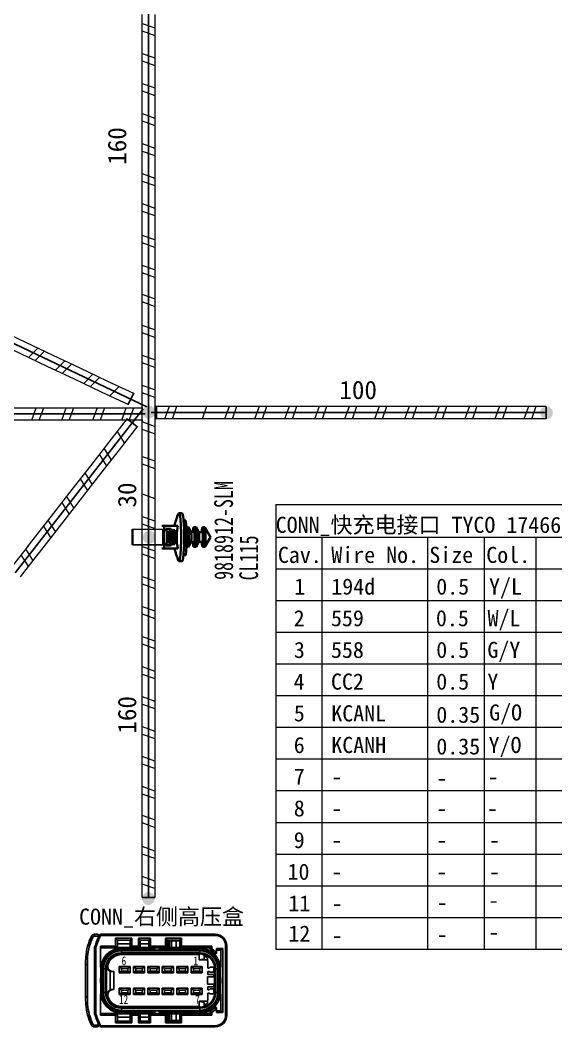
# Model space of a CAD drawing. Header units: millimetres. Extents: x 17 to 3784, y 12 to 1382.
# Drawn here: x 1928.4 to 1970.5, y 992.9 to 1071.8 of the extents above; entities that cross this region are included whole.
import ezdxf

# ---------------------------------------------------------------- set-up
doc = ezdxf.new("R2010")
doc.units = ezdxf.units.MM
for name, color, linetype, lineweight in [('ENT', 7, 'Continuous', 18), ('全新开发部分', 7, 'Continuous', 18), ('粗实线层', 7, 'Continuous', 35)]:
    doc.layers.add(name, color=color, linetype=linetype, lineweight=lineweight)
doc.styles.add('FangSong_GB2312_Style', font='simfang.ttf')
doc.styles.add('foton', font='', dxfattribs={"width": 0.7})
doc.styles.add('样式 2', font='', dxfattribs={"width": 0.75})
doc.styles.get('foton').set_extended_font_data('宋体')
doc.styles.get('样式 2').set_extended_font_data('宋体')

msp = doc.modelspace()

# ---------------------------------------------------------------- hatches: boundary and pattern name
h = msp.add_hatch(color=0)
edge = h.paths.add_edge_path(flags=0)
edge.add_arc((1938.527, 1041.08), 0.507, 180, 540)
h = msp.add_hatch(color=0)
edge = h.paths.add_edge_path(flags=0)
edge.add_arc((1969.722, 1041.03), 0.507, 360, 720)
h = msp.add_hatch(color=0)
edge = h.paths.add_edge_path(flags=0)
edge.add_arc((1938.556, 1031.265), 0.507, 180, 540)
h = msp.add_hatch(color=0)
edge = h.paths.add_edge_path(flags=0)
edge.add_arc((1938.491, 1002.925), 0.507, 142.07401, 502.07401)

# ---------------------------------------------------------------- linework, layer by layer
at = {"color": 1}
msp.add_line((1937.31, 1042.535), (1936.905, 1041.679), dxfattribs=at)
for p, q in [((1939.117, 1040.553), (1939.117, 1041.522)), ((1969.691, 1040.544), (1969.691, 1041.533)), ((1936.841, 1040.539), (1937.588, 1039.957)), ((1938.006, 1003.003), (1939, 1003.003))]:
    msp.add_line(p, q)
at = {"color": 0, "lineweight": 35, "ltscale": 0.027679}
for p, q in [((1940.888, 1033.161), (1941.133, 1033.161)), ((1940.888, 1029.396), (1941.133, 1029.396))]:
    msp.add_line(p, q, dxfattribs=at)
at = {"color": 0, "lineweight": 35, "ltscale": 0.021804}
for p, q in [((1939.728, 1032.16), (1939.535, 1032.169)), ((1940.086, 1031.836), (1940.279, 1031.828)), ((1940.086, 1030.729), (1940.279, 1030.721)), ((1940.086, 1030.64), (1940.279, 1030.632)), ((1940.373, 1030.729), (1940.566, 1030.721)), ((1939.727, 1030.388), (1939.534, 1030.397))]:
    msp.add_line(p, q, dxfattribs=at)
at = {"color": 0, "lineweight": 35, "ltscale": 0.113794}
msp.add_line((1940.543, 1032.169), (1939.535, 1032.169), dxfattribs=at)
at = {"color": 0, "lineweight": 35, "ltscale": 0.199999}
msp.add_line((1939.727, 1030.388), (1939.728, 1032.16), dxfattribs=at)
at = {"color": 0, "lineweight": 35, "ltscale": 0.120856}
for p, q in [((1939.728, 1032.16), (1940.798, 1032.16)), ((1939.727, 1030.388), (1940.798, 1030.388))]:
    msp.add_line(p, q, dxfattribs=at)
at = {"color": 0}
for p, q in [((1937.251, 1031.888), (1939.64, 1031.887)), ((1937.251, 1030.665), (1939.64, 1030.669))]:
    msp.add_line(p, q, dxfattribs=at)
at = {"color": 0, "lineweight": 35, "ltscale": 0.137499}
for p, q in [((1937.251, 1030.665), (1937.251, 1031.888)), ((1939.64, 1030.669), (1939.64, 1031.887))]:
    msp.add_line(p, q, dxfattribs=at)
at = {"color": 0, "lineweight": 35, "ltscale": 0.015}
msp.add_line((1939.86, 1031.917), (1939.86, 1031.784), dxfattribs=at)
at = {"color": 0, "lineweight": 35, "ltscale": 0.047321}
for p, q in [((1940.279, 1031.917), (1939.86, 1031.917)), ((1940.279, 1030.632), (1939.86, 1030.632))]:
    msp.add_line(p, q, dxfattribs=at)
at = {"color": 0, "lineweight": 35, "ltscale": 0.012463}
msp.add_line((1939.86, 1031.789), (1939.97, 1031.784), dxfattribs=at)
at = {"color": 0, "lineweight": 35, "ltscale": 0.012451}
for p, q in [((1939.86, 1031.784), (1939.97, 1031.784)), ((1940.295, 1031.717), (1940.405, 1031.717)), ((1939.86, 1030.765), (1939.97, 1030.765)), ((1940.294, 1030.831), (1940.405, 1030.831))]:
    msp.add_line(p, q, dxfattribs=at)
at = {"color": 0, "lineweight": 35, "ltscale": 0.114999}
msp.add_line((1939.97, 1031.784), (1939.97, 1030.765), dxfattribs=at)
at = {"color": 0, "lineweight": 35, "ltscale": 0.009064}
msp.add_line((1940.086, 1031.836), (1940.086, 1031.917), dxfattribs=at)
at = {"color": 0, "lineweight": 35, "ltscale": 0.1}
for p, q in [((1940.095, 1030.832), (1940.095, 1031.718)), ((1940.489, 1030.835), (1940.489, 1031.721))]:
    msp.add_line(p, q, dxfattribs=at)
at = {"color": 0, "lineweight": 35, "ltscale": 0.018183}
msp.add_line((1940.256, 1031.718), (1940.095, 1031.718), dxfattribs=at)
at = {"color": 0, "lineweight": 35, "ltscale": 0.000439867}
msp.add_line((1940.095, 1031.718), (1940.099, 1031.718), dxfattribs=at)
at = {"color": 0, "lineweight": 35, "ltscale": 0.019922}
for p, q in [((1940.099, 1031.718), (1940.275, 1031.718)), ((1940.099, 1030.832), (1940.275, 1030.832))]:
    msp.add_line(p, q, dxfattribs=at)
at = {"color": 0, "lineweight": 35, "ltscale": 0.099999}
for p, q in [((1940.099, 1030.832), (1940.099, 1031.718)), ((1940.275, 1030.832), (1940.275, 1031.718))]:
    msp.add_line(p, q, dxfattribs=at)
at = {"color": 0, "lineweight": 35, "ltscale": 0.002853}
msp.add_line((1940.231, 1031.719), (1940.256, 1031.718), dxfattribs=at)
at = {"color": 0, "lineweight": 35, "ltscale": 0.023842}
msp.add_line((1940.45, 1031.722), (1940.239, 1031.72), dxfattribs=at)
at = {"color": 0, "lineweight": 35, "ltscale": 0.002181}
for p, q in [((1940.275, 1031.718), (1940.295, 1031.717)), ((1940.275, 1030.832), (1940.294, 1030.831))]:
    msp.add_line(p, q, dxfattribs=at)
at = {"color": 0, "lineweight": 35, "ltscale": 0.010001}
for p, q in [((1940.279, 1031.828), (1940.279, 1031.917)), ((1940.279, 1030.632), (1940.279, 1030.721))]:
    msp.add_line(p, q, dxfattribs=at)
at = {"color": 0, "lineweight": 35, "ltscale": 0.032379}
msp.add_line((1940.566, 1031.828), (1940.279, 1031.828), dxfattribs=at)
at = {"color": 0, "lineweight": 35, "ltscale": 0.099998}
for p, q in [((1940.294, 1030.831), (1940.295, 1031.717)), ((1940.405, 1030.831), (1940.405, 1031.717))]:
    msp.add_line(p, q, dxfattribs=at)
at = {"color": 0, "lineweight": 35, "ltscale": 0.012045}
msp.add_line((1940.373, 1031.828), (1940.373, 1031.721), dxfattribs=at)
at = {"color": 0, "lineweight": 35, "ltscale": 0.001513}
msp.add_line((1940.405, 1031.717), (1940.392, 1031.719), dxfattribs=at)
at = {"color": 0, "lineweight": 35, "ltscale": 0.010273}
msp.add_line((1940.398, 1031.719), (1940.489, 1031.721), dxfattribs=at)
at = {"color": 0, "lineweight": 35, "ltscale": 0.004356}
msp.add_line((1940.489, 1031.721), (1940.45, 1031.722), dxfattribs=at)
at = {"color": 0, "lineweight": 35, "ltscale": 0.124999}
msp.add_line((1940.566, 1031.828), (1940.566, 1030.721), dxfattribs=at)
at = {"color": 0, "lineweight": 35, "ltscale": 0.02207}
for p, q in [((1941.489, 1031.659), (1941.294, 1031.659)), ((1941.489, 1030.898), (1941.294, 1030.898))]:
    msp.add_line(p, q, dxfattribs=at)
at = {"color": 0, "lineweight": 35, "ltscale": 0.018536}
msp.add_line((1941.595, 1032.054), (1941.43, 1032.054), dxfattribs=at)
at = {"color": 0, "lineweight": 35, "ltscale": 0.051178}
msp.add_line((1941.835, 1031.655), (1941.604, 1032.046), dxfattribs=at)
at = {"color": 0, "lineweight": 35, "ltscale": 0.029858}
for p, q in [((1942.098, 1031.659), (1941.833, 1031.659)), ((1942.098, 1030.898), (1941.833, 1030.898))]:
    msp.add_line(p, q, dxfattribs=at)
at = {"color": 0, "lineweight": 35, "ltscale": 0.019769}
for p, q in [((1942.214, 1032.054), (1942.039, 1032.054)), ((1942.214, 1030.503), (1942.039, 1030.503))]:
    msp.add_line(p, q, dxfattribs=at)
at = {"color": 0, "lineweight": 35, "ltscale": 0.051179}
for p, q in [((1942.455, 1031.655), (1942.224, 1032.046)), ((1942.455, 1030.902), (1942.224, 1030.512))]:
    msp.add_line(p, q, dxfattribs=at)
at = {"color": 0, "lineweight": 35, "ltscale": 0.032245}
for p, q in [((1942.738, 1031.659), (1942.452, 1031.659)), ((1942.738, 1030.898), (1942.452, 1030.898))]:
    msp.add_line(p, q, dxfattribs=at)
at = {"color": 0, "lineweight": 35, "ltscale": 0.017883}
for p, q in [((1942.896, 1032.054), (1942.738, 1032.054)), ((1942.896, 1030.503), (1942.738, 1030.503))]:
    msp.add_line(p, q, dxfattribs=at)
at = {"color": 0, "lineweight": 35, "ltscale": 0.10061}
msp.add_line((1943.361, 1031.279), (1942.906, 1032.046), dxfattribs=at)
at = {"color": 0, "lineweight": 35, "ltscale": 0.014999}
msp.add_line((1939.86, 1030.765), (1939.86, 1030.632), dxfattribs=at)
at = {"color": 0, "lineweight": 35, "ltscale": 0.025537}
msp.add_line((1940.086, 1030.64), (1939.86, 1030.64), dxfattribs=at)
at = {"color": 0, "lineweight": 35, "ltscale": 0.01}
msp.add_line((1940.086, 1030.64), (1940.086, 1030.729), dxfattribs=at)
at = {"color": 0, "lineweight": 35, "ltscale": 0.032373}
for p, q in [((1940.373, 1030.729), (1940.086, 1030.729)), ((1940.566, 1030.721), (1940.279, 1030.721))]:
    msp.add_line(p, q, dxfattribs=at)
at = {"color": 0, "lineweight": 35, "ltscale": 0.000439834}
msp.add_line((1940.095, 1030.832), (1940.099, 1030.832), dxfattribs=at)
at = {"color": 0, "lineweight": 35, "ltscale": 0.01149}
msp.add_line((1940.373, 1030.831), (1940.373, 1030.729), dxfattribs=at)
at = {"color": 0, "lineweight": 35, "ltscale": 0.009468}
msp.add_line((1940.405, 1030.833), (1940.489, 1030.835), dxfattribs=at)
at = {"color": 0, "lineweight": 35, "ltscale": 0.051177}
msp.add_line((1941.835, 1030.902), (1941.604, 1030.512), dxfattribs=at)
at = {"color": 0, "lineweight": 35, "ltscale": 0.100609}
msp.add_line((1943.361, 1031.279), (1942.906, 1030.512), dxfattribs=at)
at = {"color": 0, "lineweight": 35, "ltscale": 0.01853}
msp.add_line((1941.595, 1030.503), (1941.43, 1030.503), dxfattribs=at)
at = {"color": 7, "linetype": 'Continuous'}
for p, q in [((1934.012, 999.965), (1934.138, 999.902)), ((1934.265, 1000.122), (1934.265, 999.981)), ((1934.265, 1000.122), (1934.547, 1000.122)), ((1934.265, 999.981), (1934.547, 999.981)), ((1934.538, 999.825), (1934.553, 999.825)), ((1934.547, 999.848), (1934.547, 1000.122)), ((1934.727, 1000.004), (1934.65, 1000.04)), ((1934.778, 1000.122), (1934.778, 1000.037)), ((1943.729, 1000.122), (1934.778, 1000.122)), ((1943.729, 1000.037), (1934.778, 1000.037)), ((1935.918, 999.204), (1935.918, 999.811)), ((1936.059, 999.67), (1935.918, 999.811)), ((1935.918, 999.811), (1937.189, 999.811)), ((1937.048, 999.67), (1937.189, 999.811)), ((1937.189, 999.811), (1937.189, 999.204)), ((1937.698, 999.204), (1937.698, 999.811)), ((1937.839, 999.67), (1937.698, 999.811)), ((1937.698, 999.811), (1938.658, 999.811)), ((1938.517, 999.67), (1938.658, 999.811)), ((1938.658, 999.811), (1938.658, 999.204)), ((1939.816, 999.204), (1939.816, 999.811)), ((1939.958, 999.67), (1939.816, 999.811)), ((1939.816, 999.811), (1941.088, 999.811)), ((1940.947, 999.67), (1941.088, 999.811)), ((1941.088, 999.811), (1941.088, 999.204)), ((1943.729, 1000.037), (1943.729, 1000.122)), ((1934.265, 993.892), (1934.265, 999.091)), ((1934.265, 999.062), (1934.35, 999.049)), ((1934.35, 999.049), (1934.35, 993.934)), ((1934.717, 997.551), (1934.717, 999.204)), ((1934.717, 999.204), (1935.918, 999.204)), ((1934.717, 999.062), (1937.954, 999.062)), ((1936.059, 999.122), (1935.918, 999.204)), ((1936.059, 999.062), (1936.059, 999.67)), ((1936.059, 999.67), (1937.048, 999.67)), ((1936.059, 999.373), (1937.048, 999.373)), ((1936.059, 999.091), (1937.048, 999.091)), ((1936.37, 999.034), (1936.37, 998.978)), ((1936.37, 999.034), (1938.014, 999.034)), ((1936.37, 998.978), (1938.983, 998.978)), ((1937.048, 999.062), (1937.048, 999.67)), ((1937.048, 999.122), (1937.189, 999.204)), ((1937.189, 999.204), (1937.698, 999.204)), ((1937.839, 999.122), (1937.698, 999.204)), ((1937.839, 999.062), (1937.839, 999.67)), ((1937.839, 999.67), (1938.517, 999.67)), ((1937.839, 999.373), (1938.517, 999.373)), ((1937.839, 999.091), (1938.517, 999.091)), ((1938.135, 998.978), (1937.893, 999.091)), ((1938.22, 999.091), (1938.22, 998.978)), ((1938.517, 999.062), (1938.517, 999.67)), ((1938.517, 999.122), (1938.658, 999.204)), ((1938.517, 999.062), (1943.334, 999.062)), ((1938.554, 999.062), (1938.559, 998.978)), ((1938.556, 999.034), (1938.983, 999.034)), ((1938.658, 999.204), (1939.816, 999.204)), ((1938.983, 998.865), (1938.983, 999.062)), ((1939.536, 999.062), (1939.254, 998.865)), ((1939.415, 998.978), (1942.529, 998.978)), ((1939.496, 999.034), (1942.529, 999.034)), ((1939.958, 999.122), (1939.816, 999.204)), ((1939.958, 999.062), (1939.958, 999.67)), ((1939.958, 999.67), (1940.947, 999.67)), ((1939.958, 999.373), (1940, 999.373)), ((1939.958, 999.091), (1940.947, 999.091)), ((1940, 999.613), (1940, 999.091)), ((1940.947, 999.613), (1940, 999.613)), ((1940.141, 999.091), (1940.141, 999.613)), ((1940.302, 999.613), (1940.302, 999.091)), ((1940.668, 999.091), (1940.668, 999.613)), ((1940.947, 999.062), (1940.947, 999.67)), ((1940.947, 999.122), (1941.088, 999.204)), ((1941.088, 999.204), (1943.475, 999.204)), ((1942.529, 999.034), (1942.529, 998.978)), ((1943.334, 999.062), (1943.475, 999.204)), ((1943.334, 999.062), (1943.334, 998.921)), ((1943.334, 998.921), (1943.475, 998.985)), ((1943.475, 999.204), (1943.475, 998.985)), ((1943.475, 998.985), (1943.744, 998.752)), ((1944.323, 999.006), (1943.842, 999.006)), ((1943.842, 998.61), (1943.842, 999.006)), ((1944.323, 999.006), (1944.181, 998.865)), ((1944.323, 999.006), (1944.323, 993.977)), ((1944.549, 999.218), (1944.633, 999.218)), ((1944.549, 993.765), (1944.549, 999.218)), ((1944.633, 993.765), (1944.633, 999.218)), ((1933.578, 998.358), (1933.719, 998.348)), ((1936.341, 998.582), (1942.529, 998.582)), ((1936.37, 998.893), (1936.37, 998.667)), ((1936.37, 998.893), (1938.983, 998.893)), ((1936.37, 998.892), (1938.983, 998.892)), ((1936.37, 998.836), (1942.529, 998.836)), ((1936.37, 998.826), (1942.529, 998.826)), ((1936.37, 998.667), (1942.529, 998.667)), ((1936.37, 998.525), (1936.37, 998.582)), ((1942.471, 998.525), (1936.37, 998.525)), ((1939.254, 998.865), (1938.983, 998.865)), ((1939.293, 998.892), (1942.529, 998.892)), ((1939.294, 998.893), (1942.529, 998.893)), ((1942.471, 998.116), (1942.471, 998.582)), ((1942.529, 998.893), (1942.529, 998.667)), ((1942.551, 998.123), (1942.868, 998.208)), ((1942.868, 998.208), (1942.868, 998.513)), ((1943.122, 998.074), (1943.122, 998.267)), ((1943.334, 998.921), (1943.691, 998.61)), ((1943.691, 998.61), (1943.744, 998.752)), ((1943.691, 998.61), (1943.842, 998.61)), ((1943.744, 998.752), (1943.842, 998.752)), ((1944.181, 998.865), (1943.842, 998.865)), ((1944.181, 997.551), (1944.181, 998.865)), ((1933.559, 995.22), (1933.559, 997.763)), ((1933.559, 997.763), (1933.7, 997.763)), ((1933.7, 995.22), (1933.7, 997.763)), ((1934.717, 997.551), (1934.745, 997.551)), ((1934.745, 997.551), (1934.745, 996.703)), ((1934.759, 995.559), (1934.759, 997.424)), ((1934.759, 997.424), (1934.816, 997.424)), ((1934.816, 995.559), (1934.816, 997.424)), ((1934.901, 995.559), (1934.901, 997.424)), ((1934.901, 995.559), (1934.901, 997.424)), ((1934.901, 997.424), (1935.127, 997.424)), ((1934.958, 995.559), (1934.958, 997.424)), ((1934.967, 995.559), (1934.967, 997.424)), ((1935.127, 995.559), (1935.127, 997.424)), ((1935.211, 997.452), (1935.211, 995.531)), ((1936.186, 997.092), (1936.186, 997.586)), ((1936.37, 997.445), (1936.186, 997.586)), ((1936.186, 997.586), (1937.062, 997.586)), ((1936.37, 997.233), (1936.37, 997.445)), ((1936.37, 997.445), (1936.878, 997.445)), ((1936.878, 997.445), (1937.062, 997.586)), ((1936.878, 997.445), (1936.878, 997.233)), ((1937.062, 997.586), (1937.062, 997.092)), ((1937.316, 997.092), (1937.316, 997.586)), ((1937.5, 997.445), (1937.316, 997.586)), ((1937.316, 997.586), (1938.192, 997.586)), ((1937.5, 997.233), (1937.5, 997.445)), ((1937.5, 997.445), (1938.008, 997.445)), ((1938.008, 997.445), (1938.192, 997.586)), ((1938.008, 997.445), (1938.008, 997.233)), ((1938.192, 997.586), (1938.192, 997.092)), ((1938.446, 997.092), (1938.446, 997.586)), ((1938.63, 997.445), (1938.446, 997.586)), ((1938.446, 997.586), (1939.322, 997.586)), ((1938.63, 997.233), (1938.63, 997.445)), ((1938.63, 997.445), (1939.138, 997.445)), ((1939.138, 997.445), (1939.322, 997.586)), ((1939.138, 997.445), (1939.138, 997.233)), ((1939.322, 997.586), (1939.322, 997.092)), ((1939.576, 997.092), (1939.576, 997.586)), ((1939.576, 997.586), (1940.452, 997.586)), ((1939.76, 997.445), (1939.576, 997.586)), ((1939.76, 997.233), (1939.76, 997.445)), ((1939.76, 997.445), (1940.268, 997.445)), ((1940.268, 997.445), (1940.452, 997.586)), ((1940.268, 997.445), (1940.268, 997.233)), ((1940.452, 997.586), (1940.452, 997.092)), ((1940.706, 997.586), (1941.582, 997.586)), ((1940.706, 997.092), (1940.706, 997.586)), ((1940.89, 997.445), (1940.706, 997.586)), ((1940.89, 997.445), (1941.399, 997.445)), ((1940.89, 997.233), (1940.89, 997.445)), ((1941.399, 997.445), (1941.582, 997.586)), ((1941.399, 997.445), (1941.399, 997.233)), ((1941.582, 997.586), (1941.582, 997.092)), ((1941.836, 997.586), (1942.712, 997.586)), ((1942.02, 997.445), (1941.836, 997.586)), ((1941.836, 997.092), (1941.836, 997.586)), ((1942.02, 997.445), (1942.529, 997.445)), ((1942.02, 997.233), (1942.02, 997.445)), ((1942.471, 998.123), (1942.551, 998.123)), ((1943.122, 998.116), (1942.471, 998.116)), ((1942.529, 997.445), (1942.712, 997.586)), ((1942.529, 997.445), (1942.529, 997.233)), ((1942.712, 997.586), (1942.712, 997.092)), ((1943.164, 997.466), (1943.164, 998.031)), ((1943.263, 997.466), (1943.164, 997.466)), ((1943.334, 997.537), (1943.263, 997.466)), ((1943.334, 997.537), (1943.681, 997.537)), ((1943.63, 997.424), (1943.687, 997.424)), ((1943.63, 997.141), (1943.63, 997.424)), ((1943.687, 995.559), (1943.687, 997.424)), ((1943.998, 997.424), (1943.772, 997.424)), ((1943.772, 997.424), (1943.772, 995.559)), ((1943.931, 997.424), (1943.931, 995.559)), ((1943.941, 997.424), (1943.941, 995.559)), ((1943.997, 997.424), (1943.997, 995.559)), ((1943.998, 997.424), (1943.998, 995.559)), ((1944.139, 997.424), (1944.083, 997.424)), ((1944.083, 997.424), (1944.083, 995.559)), ((1944.139, 997.424), (1944.139, 995.559)), ((1944.181, 997.551), (1944.153, 997.551)), ((1944.153, 996.703), (1944.153, 997.551)), ((1934.717, 996.703), (1934.717, 996.28)), ((1934.745, 996.703), (1934.717, 996.703)), ((1935.494, 995.785), (1935.494, 997.198)), ((1935.494, 997.198), (1935.776, 997.198)), ((1935.776, 995.785), (1935.776, 997.198)), ((1936.37, 997.233), (1936.186, 997.092)), ((1937.062, 997.092), (1936.186, 997.092)), ((1936.878, 997.233), (1936.37, 997.233)), ((1936.878, 997.233), (1937.062, 997.092)), ((1937.5, 997.233), (1937.316, 997.092)), ((1938.192, 997.092), (1937.316, 997.092)), ((1938.008, 997.233), (1937.5, 997.233)), ((1938.008, 997.233), (1938.192, 997.092)), ((1938.63, 997.233), (1938.446, 997.092)), ((1939.322, 997.092), (1938.446, 997.092)), ((1939.138, 997.233), (1938.63, 997.233)), ((1939.138, 997.233), (1939.322, 997.092)), ((1939.76, 997.233), (1939.576, 997.092)), ((1940.452, 997.092), (1939.576, 997.092)), ((1940.268, 997.233), (1939.76, 997.233)), ((1940.268, 997.233), (1940.452, 997.092)), ((1940.89, 997.233), (1940.706, 997.092)), ((1941.582, 997.092), (1940.706, 997.092)), ((1941.399, 997.233), (1940.89, 997.233)), ((1941.399, 997.233), (1941.582, 997.092)), ((1942.02, 997.233), (1941.836, 997.092)), ((1942.712, 997.092), (1941.836, 997.092)), ((1942.529, 997.233), (1942.02, 997.233)), ((1942.529, 997.233), (1942.712, 997.092)), ((1943.687, 996.774), (1943.122, 996.774)), ((1943.122, 996.774), (1943.122, 996.209)), ((1943.164, 997.212), (1943.263, 997.212)), ((1943.164, 996.972), (1943.164, 997.212)), ((1943.164, 996.972), (1943.687, 996.972)), ((1943.263, 997.212), (1943.334, 997.141)), ((1943.334, 997.141), (1943.687, 997.141)), ((1943.63, 996.774), (1943.63, 996.972)), ((1944.181, 996.703), (1944.153, 996.703)), ((1944.181, 996.28), (1944.181, 996.703)), ((1934.717, 996.28), (1934.745, 996.28)), ((1934.745, 996.28), (1934.745, 995.432)), ((1936.186, 995.397), (1936.186, 995.891)), ((1936.37, 995.75), (1936.186, 995.891)), ((1936.186, 995.891), (1937.062, 995.891)), ((1936.878, 995.75), (1937.062, 995.891)), ((1937.062, 995.891), (1937.062, 995.397)), ((1937.316, 995.397), (1937.316, 995.891)), ((1937.5, 995.75), (1937.316, 995.891)), ((1937.316, 995.891), (1938.192, 995.891)), ((1938.008, 995.75), (1938.192, 995.891)), ((1938.192, 995.891), (1938.192, 995.397)), ((1938.63, 995.75), (1938.446, 995.891)), ((1938.446, 995.397), (1938.446, 995.891)), ((1938.446, 995.891), (1939.322, 995.891)), ((1939.138, 995.75), (1939.322, 995.891)), ((1939.322, 995.891), (1939.322, 995.397)), ((1939.576, 995.891), (1940.452, 995.891)), ((1939.76, 995.75), (1939.576, 995.891)), ((1939.576, 995.397), (1939.576, 995.891)), ((1940.268, 995.75), (1940.452, 995.891)), ((1940.452, 995.891), (1940.452, 995.397)), ((1940.706, 995.891), (1941.582, 995.891)), ((1940.89, 995.75), (1940.706, 995.891)), ((1940.706, 995.397), (1940.706, 995.891)), ((1941.399, 995.75), (1941.582, 995.891)), ((1941.582, 995.891), (1941.582, 995.397)), ((1941.836, 995.891), (1942.712, 995.891)), ((1942.02, 995.75), (1941.836, 995.891)), ((1941.836, 995.397), (1941.836, 995.891)), ((1942.529, 995.75), (1942.712, 995.891)), ((1942.712, 995.891), (1942.712, 995.397)), ((1943.122, 996.209), (1943.687, 996.209)), ((1943.164, 996.011), (1943.687, 996.011)), ((1943.164, 995.771), (1943.164, 996.011)), ((1943.334, 995.842), (1943.263, 995.771)), ((1943.334, 995.842), (1943.687, 995.842)), ((1943.63, 996.011), (1943.63, 996.209)), ((1943.63, 995.559), (1943.63, 995.842)), ((1944.181, 996.28), (1944.153, 996.28)), ((1944.153, 995.432), (1944.153, 996.28)), ((1933.559, 995.22), (1933.7, 995.22)), ((1934.717, 993.779), (1934.717, 995.432)), ((1934.745, 995.432), (1934.717, 995.432)), ((1934.759, 995.559), (1934.816, 995.559)), ((1934.901, 995.559), (1935.127, 995.559)), ((1935.494, 995.785), (1935.776, 995.785)), ((1936.37, 995.538), (1936.186, 995.397)), ((1937.062, 995.397), (1936.186, 995.397)), ((1936.37, 995.538), (1936.37, 995.75)), ((1936.37, 995.75), (1936.878, 995.75)), ((1936.878, 995.538), (1936.37, 995.538)), ((1936.878, 995.75), (1936.878, 995.538)), ((1936.878, 995.538), (1937.062, 995.397)), ((1937.5, 995.538), (1937.316, 995.397)), ((1938.192, 995.397), (1937.316, 995.397)), ((1937.5, 995.538), (1937.5, 995.75)), ((1937.5, 995.75), (1938.008, 995.75)), ((1938.008, 995.538), (1937.5, 995.538)), ((1938.008, 995.75), (1938.008, 995.538)), ((1938.008, 995.538), (1938.192, 995.397)), ((1938.63, 995.538), (1938.446, 995.397)), ((1939.322, 995.397), (1938.446, 995.397)), ((1938.63, 995.538), (1938.63, 995.75)), ((1938.63, 995.75), (1939.138, 995.75)), ((1939.138, 995.538), (1938.63, 995.538)), ((1939.138, 995.75), (1939.138, 995.538)), ((1939.138, 995.538), (1939.322, 995.397)), ((1939.76, 995.538), (1939.576, 995.397)), ((1940.452, 995.397), (1939.576, 995.397)), ((1939.76, 995.75), (1940.268, 995.75)), ((1939.76, 995.538), (1939.76, 995.75)), ((1940.268, 995.538), (1939.76, 995.538)), ((1940.268, 995.75), (1940.268, 995.538)), ((1940.268, 995.538), (1940.452, 995.397)), ((1940.89, 995.538), (1940.706, 995.397)), ((1941.582, 995.397), (1940.706, 995.397)), ((1940.89, 995.75), (1941.399, 995.75)), ((1940.89, 995.538), (1940.89, 995.75)), ((1941.399, 995.538), (1940.89, 995.538)), ((1941.399, 995.75), (1941.399, 995.538)), ((1941.399, 995.538), (1941.582, 995.397)), ((1942.02, 995.538), (1941.836, 995.397)), ((1942.712, 995.397), (1941.836, 995.397)), ((1942.02, 995.75), (1942.529, 995.75)), ((1942.02, 995.538), (1942.02, 995.75)), ((1942.529, 995.538), (1942.02, 995.538)), ((1942.529, 995.75), (1942.529, 995.538)), ((1942.529, 995.538), (1942.712, 995.397)), ((1943.263, 995.771), (1943.164, 995.771)), ((1943.164, 995.517), (1943.263, 995.517)), ((1943.164, 994.952), (1943.164, 995.517)), ((1943.263, 995.517), (1943.334, 995.446)), ((1943.334, 995.446), (1943.681, 995.446)), ((1943.63, 995.559), (1943.687, 995.559)), ((1943.998, 995.559), (1943.772, 995.559)), ((1944.139, 995.559), (1944.083, 995.559)), ((1944.181, 995.432), (1944.153, 995.432)), ((1944.181, 994.118), (1944.181, 995.432)), ((1933.578, 994.625), (1933.719, 994.634)), ((1936.341, 994.401), (1942.529, 994.401)), ((1936.37, 994.458), (1936.37, 994.401)), ((1936.37, 994.458), (1942.471, 994.458)), ((1936.37, 994.09), (1936.37, 994.316)), ((1942.529, 994.316), (1936.37, 994.316)), ((1943.122, 994.867), (1942.471, 994.867)), ((1942.471, 994.401), (1942.471, 994.867)), ((1942.551, 994.86), (1942.471, 994.86)), ((1942.529, 994.09), (1942.529, 994.316)), ((1942.868, 994.775), (1942.551, 994.86)), ((1942.868, 994.47), (1942.868, 994.775)), ((1943.122, 994.716), (1943.122, 994.909)), ((1943.691, 994.372), (1943.334, 994.062)), ((1943.744, 994.231), (1943.475, 993.997)), ((1943.842, 994.372), (1943.691, 994.372)), ((1943.691, 994.372), (1943.744, 994.231)), ((1943.842, 994.231), (1943.744, 994.231)), ((1943.842, 993.977), (1943.842, 994.372)), ((1934.265, 993.92), (1934.35, 993.934)), ((1937.954, 993.92), (1934.717, 993.92)), ((1935.918, 993.779), (1934.717, 993.779)), ((1936.059, 993.861), (1935.918, 993.779)), ((1935.918, 993.172), (1935.918, 993.779)), ((1936.059, 993.313), (1936.059, 993.92)), ((1936.059, 993.892), (1937.048, 993.892)), ((1936.059, 993.61), (1937.048, 993.61)), ((1942.529, 994.157), (1936.37, 994.157)), ((1942.529, 994.147), (1936.37, 994.147)), ((1938.983, 994.091), (1936.37, 994.091)), ((1938.983, 994.09), (1936.37, 994.09)), ((1936.37, 993.949), (1936.37, 994.005)), ((1936.37, 994.005), (1938.983, 994.005)), ((1938.014, 993.949), (1936.37, 993.949)), ((1937.048, 993.313), (1937.048, 993.92)), ((1937.048, 993.861), (1937.189, 993.779)), ((1937.698, 993.779), (1937.189, 993.779)), ((1937.189, 993.779), (1937.189, 993.172)), ((1937.839, 993.861), (1937.698, 993.779)), ((1937.698, 993.172), (1937.698, 993.779)), ((1937.839, 993.313), (1937.839, 993.92)), ((1937.839, 993.892), (1938.517, 993.892)), ((1937.839, 993.61), (1938.517, 993.61)), ((1937.893, 993.892), (1938.135, 994.005)), ((1938.22, 994.005), (1938.22, 993.892)), ((1943.334, 993.92), (1938.517, 993.92)), ((1938.517, 993.313), (1938.517, 993.92)), ((1938.517, 993.861), (1938.658, 993.779)), ((1938.559, 994.005), (1938.554, 993.92)), ((1938.983, 993.949), (1938.556, 993.949)), ((1939.816, 993.779), (1938.658, 993.779)), ((1938.658, 993.779), (1938.658, 993.172)), ((1938.983, 994.118), (1939.254, 994.118)), ((1938.983, 993.92), (1938.983, 994.118)), ((1939.254, 994.118), (1939.536, 993.92)), ((1942.529, 994.091), (1939.293, 994.091)), ((1942.529, 994.09), (1939.294, 994.09)), ((1942.529, 994.005), (1939.415, 994.005)), ((1942.529, 993.949), (1939.496, 993.949)), ((1939.958, 993.861), (1939.816, 993.779)), ((1939.816, 993.172), (1939.816, 993.779)), ((1939.958, 993.313), (1939.958, 993.92)), ((1939.958, 993.892), (1940.947, 993.892)), ((1939.958, 993.61), (1940, 993.61)), ((1940, 993.892), (1940, 993.37)), ((1940.141, 993.37), (1940.141, 993.892)), ((1940.302, 993.892), (1940.302, 993.37)), ((1940.668, 993.37), (1940.668, 993.892)), ((1940.947, 993.313), (1940.947, 993.92)), ((1940.947, 993.861), (1941.088, 993.779)), ((1943.475, 993.779), (1941.088, 993.779)), ((1941.088, 993.779), (1941.088, 993.172)), ((1942.529, 993.949), (1942.529, 994.005)), ((1943.334, 994.062), (1943.475, 993.997)), ((1943.334, 994.062), (1943.334, 993.92)), ((1943.334, 993.92), (1943.475, 993.779)), ((1943.475, 993.997), (1943.475, 993.779)), ((1943.842, 994.118), (1944.181, 994.118)), ((1943.842, 993.977), (1944.323, 993.977)), ((1944.181, 994.118), (1944.323, 993.977)), ((1944.549, 993.765), (1944.633, 993.765)), ((1934.012, 993.018), (1934.138, 993.081)), ((1934.265, 992.861), (1934.265, 993.002)), ((1934.547, 993.002), (1934.265, 993.002)), ((1934.547, 992.861), (1934.265, 992.861)), ((1934.538, 993.158), (1934.553, 993.158)), ((1934.547, 992.861), (1934.547, 993.135)), ((1934.65, 992.942), (1934.727, 992.978)), ((1934.778, 992.946), (1934.778, 992.861)), ((1934.778, 992.946), (1943.729, 992.946)), ((1934.778, 992.861), (1943.729, 992.861)), ((1936.059, 993.313), (1935.918, 993.172)), ((1937.189, 993.172), (1935.918, 993.172)), ((1937.048, 993.313), (1936.059, 993.313)), ((1937.189, 993.172), (1937.048, 993.313)), ((1937.839, 993.313), (1937.698, 993.172)), ((1938.658, 993.172), (1937.698, 993.172)), ((1938.517, 993.313), (1937.839, 993.313)), ((1938.517, 993.313), (1938.658, 993.172)), ((1939.958, 993.313), (1939.816, 993.172)), ((1941.088, 993.172), (1939.816, 993.172)), ((1940.947, 993.313), (1939.958, 993.313)), ((1940.947, 993.37), (1940, 993.37)), ((1940.947, 993.313), (1941.088, 993.172)), ((1943.729, 992.946), (1943.729, 992.861))]:
    msp.add_line(p, q, dxfattribs=at)
at = {"color": 7, "linetype": 'Continuous', "lineweight": 25}
for points in [[(1938.499, 1055.042), (1938.499, 1082.938)], [(1938.498, 1055.655), (1938.498, 1038.315)], [(1938.23, 1040.937), (1923.063, 1040.937)], [(1938.076, 1041.343), (1928.035, 1028.47)], [(1938.7, 1041.048), (1969.719, 1041.048)], [(1938.498, 1003.041), (1938.498, 1038.315)]]:
    msp.add_lwpolyline(points, dxfattribs=at)
at = {"color": 7, "linetype": 'Continuous', "lineweight": 13}
for points in [[(1938.499, 1079.339), (1938.499, 1055.828)], [(1938.498, 1055.646), (1938.498, 1038.315)], [(1962.626, 1041.048), (1969.719, 1041.048)], [(1938.498, 1038.315), (1938.498, 1014.804)], [(1948.477, 1033.825), (1948.477, 998.962)], [(1952.101, 1031.234), (1952.101, 998.962)], [(1960.38, 1031.274), (1960.38, 998.962)], [(1964.827, 1031.274), (1964.827, 998.962)], [(1968.883, 1031.274), (1968.883, 998.962)]]:
    msp.add_lwpolyline(points, dxfattribs=at)
at = {"color": 7, "linetype": 'Continuous', "lineweight": 0}
for points in [[(1938.009, 1069.921), (1938.008, 1072.276)], [(1938.988, 1072.276), (1938.989, 1069.921)], [(1938.008, 1071.569), (1938.989, 1071.216)], [(1938.008, 1070.981), (1938.989, 1070.628)], [(1938.009, 1067.567), (1938.008, 1069.921)], [(1938.988, 1069.921), (1938.989, 1067.567)], [(1938.008, 1069.215), (1938.989, 1068.862)], [(1938.008, 1068.626), (1938.989, 1068.273)], [(1938.009, 1065.213), (1938.008, 1067.567)], [(1938.988, 1067.567), (1938.989, 1065.213)], [(1938.008, 1066.861), (1938.989, 1066.507)], [(1938.008, 1066.272), (1938.989, 1065.919)], [(1938.009, 1062.858), (1938.008, 1065.213)], [(1938.008, 1064.506), (1938.989, 1064.153)], [(1938.988, 1065.213), (1938.989, 1062.858)], [(1938.008, 1063.918), (1938.989, 1063.564)], [(1938.009, 1060.504), (1938.008, 1062.858)], [(1938.008, 1062.152), (1938.989, 1061.799)], [(1938.988, 1062.858), (1938.989, 1060.504)], [(1938.008, 1061.563), (1938.989, 1061.21)], [(1938.009, 1058.149), (1938.008, 1060.504)], [(1938.008, 1059.798), (1938.989, 1059.444)], [(1938.988, 1060.504), (1938.989, 1058.149)], [(1938.008, 1059.209), (1938.989, 1058.856)], [(1938.009, 1055.795), (1938.008, 1058.149)], [(1938.008, 1057.443), (1938.989, 1057.09)], [(1938.988, 1058.149), (1938.989, 1055.795)], [(1938.008, 1056.855), (1938.989, 1056.501)], [(1938.008, 1053.294), (1938.008, 1056.192)], [(1938.989, 1055.934), (1938.989, 1053.294)], [(1938.989, 1054.589), (1938.008, 1054.942)], [(1938.989, 1054.001), (1938.008, 1054.354)], [(1938.008, 1050.94), (1938.008, 1053.294)], [(1938.989, 1053.294), (1938.989, 1050.94)], [(1938.989, 1052.235), (1938.008, 1052.588)], [(1938.989, 1051.646), (1938.008, 1051.999)], [(1938.969, 1049.968), (1937.988, 1050.321)], [(1938.008, 1048.586), (1938.008, 1050.94)], [(1938.989, 1050.94), (1938.989, 1048.586)], [(1938.969, 1049.38), (1937.988, 1049.733)], [(1938.008, 1046.231), (1938.008, 1048.586)], [(1938.989, 1048.586), (1938.989, 1046.231)], [(1938.989, 1047.526), (1938.008, 1047.879)], [(1938.989, 1046.938), (1938.008, 1047.291)], [(1938.008, 1043.877), (1938.008, 1046.231)], [(1938.989, 1046.231), (1938.989, 1043.877)], [(1938.989, 1045.172), (1938.008, 1045.525)], [(1938.989, 1044.583), (1938.008, 1044.936)], [(1938.008, 1040.515), (1938.008, 1043.877)], [(1938.989, 1043.877), (1938.989, 1040.434)], [(1938.989, 1042.818), (1938.008, 1043.171)], [(1938.989, 1042.229), (1938.008, 1042.582)], [(1925.263, 1041.427), (1928.625, 1041.427)], [(1928.625, 1041.427), (1930.98, 1041.427)], [(1929.331, 1040.446), (1929.685, 1041.427)], [(1929.92, 1040.446), (1930.273, 1041.427)], [(1930.98, 1041.427), (1933.334, 1041.427)], [(1931.686, 1040.446), (1932.039, 1041.427)], [(1932.274, 1040.446), (1932.628, 1041.427)], [(1933.334, 1041.427), (1935.688, 1041.427)], [(1934.128, 1040.466), (1934.481, 1041.447)], [(1934.716, 1040.466), (1935.07, 1041.447)], [(1935.688, 1041.427), (1938.043, 1041.427)], [(1936.395, 1040.446), (1936.748, 1041.427)], [(1936.983, 1040.446), (1937.336, 1041.427)], [(1939.081, 1041.537), (1941.435, 1041.538)], [(1939.787, 1040.557), (1940.139, 1041.538)], [(1940.376, 1040.557), (1940.729, 1041.538)], [(1941.435, 1041.537), (1943.789, 1041.538)], [(1942.73, 1040.557), (1943.083, 1041.538)], [(1943.789, 1041.537), (1946.144, 1041.538)], [(1944.496, 1040.557), (1944.849, 1041.538)], [(1945.084, 1040.557), (1945.437, 1041.538)], [(1946.144, 1041.537), (1948.498, 1041.538)], [(1946.85, 1040.557), (1947.203, 1041.538)], [(1947.439, 1040.557), (1947.792, 1041.538)], [(1948.498, 1041.537), (1950.852, 1041.538)], [(1949.204, 1040.557), (1949.558, 1041.538)], [(1949.793, 1040.557), (1950.146, 1041.538)], [(1950.852, 1041.537), (1953.207, 1041.538)], [(1951.559, 1040.557), (1951.912, 1041.538)], [(1952.147, 1040.557), (1952.501, 1041.538)], [(1953.207, 1041.537), (1955.561, 1041.538)], [(1953.913, 1040.557), (1954.266, 1041.538)], [(1954.502, 1040.557), (1954.855, 1041.538)], [(1955.561, 1041.537), (1957.916, 1041.538)], [(1956.267, 1040.557), (1956.621, 1041.538)], [(1956.856, 1040.557), (1957.209, 1041.538)], [(1957.916, 1041.537), (1960.27, 1041.538)], [(1958.622, 1040.557), (1958.975, 1041.538)], [(1959.21, 1040.557), (1959.564, 1041.538)], [(1960.27, 1041.537), (1962.624, 1041.538)], [(1960.976, 1040.557), (1961.329, 1041.538)], [(1961.565, 1040.557), (1961.918, 1041.538)], [(1962.623, 1041.538), (1964.978, 1041.538)], [(1963.683, 1041.538), (1963.33, 1040.557)], [(1964.272, 1041.538), (1963.918, 1040.557)], [(1964.978, 1041.538), (1967.332, 1041.538)], [(1966.037, 1041.538), (1965.684, 1040.557)], [(1966.626, 1041.538), (1966.273, 1040.557)], [(1967.332, 1041.538), (1969.687, 1041.538)], [(1968.304, 1041.519), (1967.951, 1040.538)], [(1968.893, 1041.519), (1968.54, 1040.538)], [(1928.625, 1040.446), (1925.182, 1040.446)], [(1930.98, 1040.446), (1928.625, 1040.446)], [(1933.334, 1040.446), (1930.98, 1040.446)], [(1935.688, 1040.446), (1933.334, 1040.446)], [(1935.408, 1038.73), (1936.855, 1040.587)], [(1938.043, 1040.446), (1935.688, 1040.446)], [(1938.977, 1039.963), (1937.996, 1040.317)], [(1938.008, 1038.315), (1938.008, 1040.669)], [(1938.989, 1040.669), (1938.989, 1038.315)], [(1941.435, 1040.558), (1939.081, 1040.557)], [(1943.789, 1040.558), (1941.435, 1040.557)], [(1946.144, 1040.558), (1943.789, 1040.557)], [(1948.498, 1040.558), (1946.144, 1040.557)], [(1950.852, 1040.558), (1948.498, 1040.557)], [(1953.207, 1040.558), (1950.852, 1040.557)], [(1955.561, 1040.558), (1953.207, 1040.557)], [(1957.916, 1040.558), (1955.561, 1040.557)], [(1960.27, 1040.558), (1957.916, 1040.557)], [(1962.624, 1040.558), (1960.27, 1040.557)], [(1964.978, 1040.557), (1962.623, 1040.557)], [(1967.332, 1040.557), (1964.978, 1040.557)], [(1969.687, 1040.557), (1967.332, 1040.557)], [(1936.616, 1038.684), (1936.059, 1039.566)], [(1937.629, 1039.984), (1936.181, 1038.127)], [(1938.977, 1039.375), (1937.996, 1039.728)], [(1933.961, 1036.873), (1935.408, 1038.73)], [(1935.207, 1036.908), (1934.65, 1037.79)], [(1936.181, 1038.127), (1934.734, 1036.27)], [(1935.569, 1037.372), (1935.012, 1038.254)], [(1938.009, 1035.96), (1938.008, 1038.315)], [(1938.987, 1038.315), (1938.989, 1035.96)], [(1932.513, 1035.016), (1933.961, 1036.873)], [(1938.008, 1037.609), (1938.989, 1037.257)], [(1938.008, 1037.02), (1938.989, 1036.667)], [(1934.734, 1036.27), (1933.287, 1034.413)], [(1934.083, 1035.434), (1933.526, 1036.316)], [(1933.721, 1034.97), (1933.165, 1035.852)], [(1938.009, 1033.606), (1938.008, 1035.96)], [(1938.987, 1035.96), (1938.989, 1033.606)], [(1931.066, 1033.159), (1932.513, 1035.016)], [(1938.008, 1034.666), (1938.989, 1034.312)], [(1932.274, 1033.113), (1931.718, 1033.994)], [(1933.287, 1034.413), (1931.84, 1032.556)], [(1932.636, 1033.577), (1932.079, 1034.459)], [(1929, 1030.506), (1931.066, 1033.159)], [(1938.009, 1031.252), (1938.008, 1033.606)], [(1938.987, 1033.606), (1938.989, 1031.252)], [(1931.84, 1032.556), (1929.724, 1029.84)], [(1930.827, 1031.256), (1930.271, 1032.137)], [(1931.189, 1031.72), (1930.632, 1032.602)], [(1938.008, 1032.9), (1938.989, 1032.547)], [(1938.008, 1032.311), (1938.989, 1031.958)], [(1927.648, 1028.771), (1929.095, 1030.628)], [(1938.009, 1028.897), (1938.008, 1031.252)], [(1938.008, 1030.545), (1938.989, 1030.192)], [(1938.987, 1031.252), (1938.989, 1028.897)], [(1929.869, 1030.025), (1928.421, 1028.168)], [(1929.063, 1029.012), (1928.507, 1029.893)], [(1929.425, 1029.476), (1928.869, 1030.358)], [(1938.008, 1029.957), (1938.989, 1029.604)], [(1938.009, 1026.543), (1938.008, 1028.897)], [(1938.008, 1028.191), (1938.989, 1027.838)], [(1938.987, 1028.897), (1938.989, 1026.543)], [(1938.008, 1027.603), (1938.989, 1027.249)], [(1938.009, 1024.189), (1938.008, 1026.543)], [(1938.008, 1025.837), (1938.989, 1025.484)], [(1938.987, 1026.543), (1938.989, 1024.189)], [(1938.008, 1025.248), (1938.989, 1024.895)], [(1938.009, 1021.834), (1938.008, 1024.189)], [(1938.008, 1023.482), (1938.989, 1023.129)], [(1938.987, 1024.189), (1938.989, 1021.834)], [(1938.008, 1022.894), (1938.989, 1022.541)], [(1938.009, 1019.48), (1938.008, 1021.834)], [(1938.008, 1021.128), (1938.989, 1020.775)], [(1938.987, 1021.834), (1938.989, 1019.48)], [(1938.008, 1020.539), (1938.989, 1020.186)], [(1938.009, 1017.126), (1938.008, 1019.48)], [(1938.008, 1018.774), (1938.989, 1018.421)], [(1938.987, 1019.48), (1938.989, 1017.126)], [(1938.008, 1018.185), (1938.989, 1017.832)], [(1938.009, 1014.771), (1938.008, 1017.126)], [(1938.987, 1017.126), (1938.989, 1014.771)], [(1938.008, 1016.419), (1938.989, 1016.066)], [(1938.008, 1015.831), (1938.989, 1015.478)], [(1938.005, 1012.415), (1938.005, 1014.77)], [(1938.986, 1014.77), (1938.986, 1012.415)], [(1938.986, 1013.71), (1938.005, 1014.063)], [(1938.986, 1013.122), (1938.005, 1013.475)], [(1938.005, 1010.061), (1938.005, 1012.415)], [(1938.986, 1012.415), (1938.986, 1010.061)], [(1938.986, 1011.356), (1938.005, 1011.709)], [(1938.986, 1010.767), (1938.005, 1011.12)], [(1938.005, 1007.707), (1938.005, 1010.061)], [(1938.986, 1010.061), (1938.986, 1007.707)], [(1938.967, 1009.089), (1937.986, 1009.442)], [(1938.967, 1008.5), (1937.986, 1008.854)], [(1938.005, 1005.352), (1938.005, 1007.707)], [(1938.986, 1007.707), (1938.986, 1005.352)], [(1938.986, 1006.647), (1938.005, 1007)], [(1938.986, 1006.059), (1938.005, 1006.412)], [(1938.005, 1002.998), (1938.005, 1005.352)], [(1938.986, 1005.352), (1938.986, 1002.998)], [(1938.986, 1004.293), (1938.005, 1004.646)], [(1938.986, 1003.704), (1938.005, 1004.057)]]:
    msp.add_lwpolyline(points, dxfattribs=at)
at = {"color": 1, "linetype": 'Continuous', "lineweight": 25}
msp.add_lwpolyline([(1938.364, 1041.505), (1923.609, 1048.495)], dxfattribs=at)
at = {"color": 1, "linetype": 'Continuous', "lineweight": 0}
for points in [[(1925.808, 1047.997), (1928.847, 1046.559)], [(1928.428, 1045.673), (1925.315, 1047.145)], [(1928.847, 1046.559), (1930.975, 1045.553)], [(1930.556, 1044.666), (1928.428, 1045.673)], [(1929.066, 1045.371), (1929.805, 1046.106)], [(1929.598, 1045.119), (1930.337, 1045.855)], [(1930.975, 1045.553), (1933.103, 1044.546)], [(1931.194, 1044.364), (1931.933, 1045.1)], [(1931.726, 1044.112), (1932.465, 1044.848)], [(1932.684, 1043.659), (1930.556, 1044.666)], [(1933.103, 1044.546), (1935.232, 1043.539)], [(1933.41, 1043.337), (1934.149, 1044.073)], [(1934.812, 1042.652), (1932.684, 1043.659)], [(1933.942, 1043.085), (1934.681, 1043.821)], [(1935.232, 1043.539), (1937.36, 1042.532)], [(1936.94, 1041.645), (1934.812, 1042.652)], [(1935.451, 1042.35), (1936.189, 1043.086)]]:
    msp.add_lwpolyline(points, dxfattribs=at)
at = {"color": 0, "linetype": 'Continuous', "lineweight": 13}
for points in [[(1948.477, 1033.825), (2001.714, 1033.825)], [(1948.477, 1031.274), (2001.714, 1031.274)], [(1948.477, 1028.789), (2001.714, 1028.789)], [(1948.477, 1026.303), (2001.714, 1026.303)], [(1948.477, 1023.817), (2001.714, 1023.817)], [(1948.477, 1021.332), (2001.714, 1021.332)], [(1948.477, 1018.846), (2001.714, 1018.846)], [(1948.477, 1016.361), (2001.714, 1016.361)], [(1948.477, 1013.875), (2001.714, 1013.875)], [(1948.477, 1011.39), (2001.714, 1011.39)], [(1948.477, 1008.904), (2001.714, 1008.904)], [(1948.477, 1006.419), (2001.714, 1006.419)], [(1948.477, 1003.933), (2001.714, 1003.933)], [(1948.477, 1001.447), (2001.714, 1001.447)], [(1948.477, 998.962), (2001.714, 998.962)]]:
    msp.add_lwpolyline(points, dxfattribs=at)
at = {"color": 0, "lineweight": 35}
msp.add_lwpolyline([(1940.542, 1032.166), (1940.543, 1032.166), (1940.543, 1032.166), (1940.55, 1032.165), (1940.798, 1032.16)], dxfattribs=at)
for centre, radius, start, end in [((1944.882, 1031.279), 4.43, 155.32043, 168.44492), ((1945.011, 1031.273), 4.305, 168.10641, 188.06008), ((1945.01, 1031.273), 4.303, 188.06077, 191.8594), ((1944.883, 1031.279), 4.43, 191.59256, 204.68064)]:
    msp.add_arc(centre, radius, start, end, dxfattribs=at)
at = {"color": 7, "linetype": 'Continuous'}
for centre, radius, start, end in [((1937.807, 998.079), 4.238, 153.57143, 176.22635), ((1937.807, 998.079), 4.097, 153.57143, 176.22635), ((1934.265, 999.839), 0.283, 90, 153.57143), ((1934.265, 999.839), 0.141, 90, 153.57143), ((1942.328, 996.451), 8.476, 154.94811, 162.05835), ((1942.391, 996.491), 8.532, 156.83216, 162.26375), ((1942.328, 996.451), 8.391, 154.94811, 161.96721), ((1934.778, 999.981), 0.141, 90, 154.94811), ((1934.778, 999.981), 0.0565, 90, 154.94801), ((1943.729, 999.218), 0.904, 0, 90), ((1943.729, 999.218), 0.819, 0, 90), ((1936.37, 997.424), 1.61, 90, 180), ((1936.37, 997.424), 1.554, 90, 180), ((1942.529, 997.424), 1.61, 0, 90), ((1942.529, 997.424), 1.554, 0, 90), ((1942.599, 997.763), 9.041, 176.22635, 180), ((1942.599, 997.763), 8.899, 176.22635, 180), ((1936.37, 997.424), 1.469, 90, 180), ((1936.37, 997.424), 1.469, 90, 180), ((1936.37, 997.424), 1.412, 90, 180), ((1936.37, 997.424), 1.403, 90, 180), ((1936.37, 997.424), 1.243, 90, 180), ((1936.341, 997.452), 1.13, 90, 180), ((1936.37, 997.424), 1.158, 90, 164.3815), ((1936.37, 997.424), 1.102, 90, 163.39949), ((1942.473, 997.424), 1.158, 70.09256, 90), ((1942.529, 997.424), 1.469, 0, 90), ((1942.529, 997.424), 1.469, 0, 90), ((1942.529, 997.424), 1.412, 0, 90), ((1942.529, 997.424), 1.403, 0, 90), ((1942.529, 997.424), 1.243, 0, 90), ((1942.529, 997.424), 1.158, 0, 90), ((1942.529, 997.424), 1.031, 54.87638, 70.80604), ((1935.662, 997.622), 0.424, 164.3815, 270), ((1934.845, 1000.777), 3.075, 277.61258, 278.77145), ((1943.164, 998.074), 0.0424, 180, 270), ((1942.529, 997.424), 1.102, 0, 5.8883), ((1942.599, 995.22), 9.041, 180, 183.77365), ((1942.599, 995.22), 8.899, 180, 183.77365), ((1936.37, 995.559), 1.61, 180, 270), ((1936.37, 995.559), 1.554, 180, 270), ((1936.37, 995.559), 1.469, 180, 270), ((1936.37, 995.559), 1.469, 180, 270), ((1936.37, 995.559), 1.412, 180, 270), ((1936.37, 995.559), 1.403, 180, 270), ((1936.37, 995.559), 1.243, 180, 270), ((1936.341, 995.531), 1.13, 180, 270), ((1935.662, 995.361), 0.424, 90, 195.6185), ((1934.832, 992.117), 3.164, 81.24493, 82.37104), ((1936.37, 995.559), 1.158, 195.6185, 270), ((1936.37, 995.559), 1.102, 196.60051, 270), ((1942.529, 995.559), 1.61, 270, 0), ((1942.529, 995.559), 1.554, 270, 0), ((1942.529, 995.559), 1.469, 270, 0), ((1942.529, 995.559), 1.469, 270, 0), ((1942.529, 995.559), 1.412, 270, 0), ((1942.529, 995.559), 1.403, 270, 0), ((1942.529, 995.559), 1.243, 270, 0), ((1942.529, 995.559), 1.158, 270, 0), ((1942.529, 995.559), 1.102, 354.1117, 0), ((1937.807, 994.904), 4.238, 183.77365, 206.42857), ((1937.807, 994.904), 4.097, 183.77365, 206.42857), ((1942.473, 995.559), 1.158, 270, 289.90744), ((1942.529, 995.559), 1.031, 289.19396, 305.12362), ((1943.164, 994.909), 0.0424, 90, 180), ((1942.328, 996.531), 8.476, 197.94165, 205.05189), ((1942.391, 996.491), 8.532, 197.73625, 203.16784), ((1942.328, 996.531), 8.391, 198.03279, 205.05189), ((1943.729, 993.765), 0.904, 270, 0), ((1943.729, 993.765), 0.819, 270, 0), ((1934.265, 993.144), 0.283, 206.42857, 270), ((1934.265, 993.144), 0.141, 206.42857, 270), ((1934.778, 993.002), 0.141, 205.05189, 270), ((1934.778, 993.002), 0.0565, 205.052, 270)]:
    msp.add_arc(centre, radius, start, end, dxfattribs=at)
at = {"color": 0, "lineweight": 35}
for centre, major_axis, ratio, start_param, end_param in [((1940.888, 1031.279), (0, -1.883), 0.087133, 3.141614, 3.329066), ((1940.888, 1031.279), (0, -1.883), 0.087133, 1.067052, 3.141614), ((1941.133, 1031.279), (0, -1.883), 0.087133, 3.137849, 3.141636), ((1941.133, 1031.279), (0, 1.883), 0.087133, 4.208645, 6.279441), ((1940.451, 1031.719), (-0.221, 0), 0.00373, 5.995159, 6.283185), ((1940.451, 1031.719), (-0.221, 0), 0.00373, 0, 0.087245), ((1940.613, 1031.719), (-0.221, 0), 0.00373, 6.048679, 6.283185), ((1941.288, 1031.279), (0, -0.381), 0.087133, 0.183505, 2.958112), ((1941.43, 1031.279), (0, -0.775), 0.087133, 3.141552, 4.198784), ((1941.43, 1031.279), (0, -0.775), 0.087133, 2.995504, 3.141552), ((1941.43, 1031.279), (0, -0.775), 0.087133, 0.14609, 2.995504), ((1941.595, 1031.279), (0, -0.775), 0.087133, 2.995504, 3.141552), ((1941.595, 1031.279), (0, -0.775), 0.087133, 0.14609, 2.995504), ((1941.831, 1031.279), (0, -0.381), 0.087133, 0.14609, 2.995504), ((1942.039, 1031.279), (0, -0.775), 0.087133, 3.141552, 4.198784), ((1942.039, 1031.279), (0, -0.775), 0.087133, 2.995504, 3.141552), ((1942.039, 1031.279), (0, -0.775), 0.087133, 0.14609, 2.995504), ((1942.214, 1031.279), (0, -0.775), 0.087133, 2.995504, 3.141552), ((1942.214, 1031.279), (0, -0.775), 0.087133, 0.14609, 2.995504), ((1942.45, 1031.279), (0, -0.381), 0.087133, 0.14609, 2.995504), ((1942.738, 1031.279), (0, -0.775), 0.087133, 3.141552, 4.198784), ((1942.738, 1031.279), (0, -0.775), 0.087133, 6.283145, 9.424737), ((1942.738, 1031.279), (0, -0.381), 0.087133, 1.067052, 3.141552), ((1942.896, 1031.279), (0, -0.775), 0.087133, 2.995504, 3.141552), ((1942.896, 1031.279), (0, -0.775), 0.087133, 0.14609, 2.995504), ((1941.43, 1031.279), (0, -0.775), 0.087133, 5.225993, 6.283145), ((1942.039, 1031.279), (0, -0.775), 0.087133, 5.225993, 6.283145), ((1942.738, 1031.279), (0, -0.775), 0.087133, 5.225993, 6.283145), ((1942.738, 1031.279), (0, -0.381), 0.087133, 6.283145, 7.350238), ((1940.888, 1031.279), (0, 1.883), 0.087133, 3.141636, 4.208645), ((1941.133, 1031.279), (0, -1.883), 0.087133, 0, 1.067052), ((1941.43, 1031.279), (0, -0.775), 0.087133, 6.283145, 6.429275), ((1941.595, 1031.279), (0, -0.775), 0.087133, 6.283145, 6.429275), ((1942.039, 1031.279), (0, -0.775), 0.087133, 6.283145, 6.429275), ((1942.214, 1031.279), (0, -0.775), 0.087133, 6.283145, 6.429275), ((1942.896, 1031.279), (0, -0.775), 0.087133, 6.283145, 6.429275), ((1940.888, 1031.279), (0, 1.883), 0.087133, 2.954112, 3.141636)]:
    msp.add_ellipse(centre, major_axis=major_axis, ratio=ratio, start_param=start_param, end_param=end_param, dxfattribs=at)
at = {"color": 7, "linetype": 'Continuous'}
for points, knots in [([(1935.314, 997.738), (1935.312, 997.73), (1935.307, 997.714), (1935.302, 997.69), (1935.299, 997.665), (1935.297, 997.64), (1935.297, 997.616), (1935.298, 997.591), (1935.3, 997.566), (1935.305, 997.541), (1935.31, 997.517), (1935.317, 997.493), (1935.326, 997.47), (1935.339, 997.439), (1935.359, 997.403), (1935.388, 997.362), (1935.421, 997.325), (1935.453, 997.297), (1935.479, 997.278), (1935.5, 997.264), (1935.522, 997.252), (1935.551, 997.237), (1935.59, 997.221), (1935.63, 997.21), (1935.663, 997.204), (1935.687, 997.2), (1935.712, 997.198), (1935.729, 997.198), (1935.737, 997.198)], [0, 0, 0, 0, 0.031254, 0.062509, 0.093763, 0.125018, 0.156272, 0.187527, 0.218781, 0.250035, 0.28129, 0.312544, 0.343799, 0.375053, 0.437535, 0.500017, 0.562501, 0.624985, 0.65624, 0.687495, 0.71875, 0.750005, 0.812492, 0.874979, 0.906234, 0.937489, 0.968745, 1, 1, 1, 1]), ([(1935.737, 995.785), (1935.729, 995.785), (1935.712, 995.785), (1935.687, 995.783), (1935.663, 995.779), (1935.63, 995.773), (1935.59, 995.762), (1935.551, 995.746), (1935.522, 995.731), (1935.5, 995.719), (1935.479, 995.705), (1935.453, 995.685), (1935.421, 995.658), (1935.388, 995.621), (1935.359, 995.58), (1935.339, 995.544), (1935.326, 995.513), (1935.317, 995.49), (1935.31, 995.466), (1935.305, 995.442), (1935.3, 995.417), (1935.298, 995.392), (1935.297, 995.367), (1935.297, 995.342), (1935.299, 995.318), (1935.302, 995.293), (1935.307, 995.268), (1935.312, 995.252), (1935.314, 995.244)], [0, 0, 0, 0, 0.031255, 0.062511, 0.093766, 0.125021, 0.187508, 0.249995, 0.28125, 0.312505, 0.34376, 0.375015, 0.437499, 0.499983, 0.562465, 0.624947, 0.656201, 0.687456, 0.71871, 0.749965, 0.781219, 0.812473, 0.843728, 0.874982, 0.906237, 0.937491, 0.968746, 1, 1, 1, 1])]:
    msp.add_open_spline(points, degree=3, knots=knots, dxfattribs=at)
at = {"layer": '粗实线层', "color": 0}
for p, q in [((1941.408, 1032.6), (1941.25, 1032.6)), ((1941.242, 1029.872), (1941.417, 1029.872))]:
    msp.add_line(p, q, dxfattribs=at)
msp.add_arc((1930.639, 1031.201), 10.859, 352.96956, 7.40287, dxfattribs=at)

# ---------------------------------------------------------------- texts
at = {"color": 7, "linetype": 'Continuous', "style": 'FangSong_GB2312_Style'}
for s, p in [('160', (1936.748, 1060.48)), ('30', (1937.533, 1033.595)), ('160', (1937.532, 1015.862))]:
    msp.add_text(s, height=1.4467, rotation=90, dxfattribs=at).set_placement(p)
for s, height, p in [('100', 1.4467, (1953.472, 1042.1)), ('CONN_快充电接口 TYCO 174661-2', 1.26546, (1948.477, 1031.608)), ('Wire No.', 1.2655, (1952.839, 1029.252)), ('Size', 1.2655, (1960.531, 1029.252)), ('Col.', 1.2655, (1965, 1029.252)), ('Cav.', 1.2655, (1948.649, 1029.252)), ('1', 1.265, (1949.933, 1026.767)), ('194d', 1.2655, (1952.839, 1026.767)), ('0.5', 1.2655, (1961.076, 1026.767)), ('Y/L', 1.2655, (1965.217, 1026.767)), ('2', 1.265, (1949.885, 1024.281)), ('559', 1.2655, (1952.814, 1024.285)), ('0.5', 1.2655, (1961.051, 1024.285)), ('W/L', 1.2655, (1965.103, 1024.285)), ('3', 1.265, (1949.904, 1021.795)), ('558', 1.2655, (1952.814, 1021.8)), ('0.5', 1.2655, (1961.076, 1021.8)), ('G/Y', 1.2655, (1965.088, 1021.8)), ('4', 1.265, (1949.882, 1019.31)), ('CC2', 1.2655, (1952.814, 1019.314)), ('0.5', 1.2655, (1961.076, 1019.314)), ('Y', 1.265, (1965.088, 1019.314)), ('5', 1.265, (1949.9, 1016.824)), ('KCANL', 1.2655, (1952.839, 1016.824)), ('0.35', 1.2655, (1961.081, 1016.716)), ('G/O', 1.2655, (1965.229, 1016.889)), ('6', 1.265, (1949.893, 1014.339)), ('KCANH', 1.2655, (1952.839, 1014.339)), ('Y/O', 1.2655, (1965.184, 1014.339)), ('0.35', 1.2655, (1961.081, 1014.23)), ('7', 1.265, (1949.893, 1011.853)), ('-', 1.265, (1952.839, 1011.853)), ('-', 1.265, (1965.113, 1011.853)), ('-', 1.265, (1961.081, 1011.744)), ('8', 1.265, (1949.896, 1009.368)), ('-', 1.265, (1952.839, 1009.368)), ('-', 1.265, (1961.076, 1009.368)), ('-', 1.265, (1965.058, 1009.368)), ('9', 1.265, (1949.893, 1006.882)), ('-', 1.265, (1952.839, 1006.882)), ('-', 1.265, (1961.076, 1006.882)), ('-', 1.265, (1965.224, 1006.882)), ('10', 1.2655, (1949.407, 1004.397)), ('-', 1.265, (1952.839, 1004.397)), ('-', 1.265, (1961.076, 1004.397)), ('-', 1.265, (1965.22, 1004.397)), ('11', 1.2655, (1949.471, 1001.911)), ('-', 1.265, (1952.867, 1001.92)), ('-', 1.265, (1961.111, 1001.994)), ('-', 1.265, (1965.15, 1002.171)), ('12', 1.2655, (1949.471, 999.547)), ('-', 1.265, (1952.871, 999.413)), ('-', 1.265, (1961.115, 999.486)), ('-', 1.265, (1965.154, 999.663))]:
    msp.add_text(s, height=height, dxfattribs=at).set_placement(p)
at = {"color": 0, "linetype": 'Continuous', "style": 'FangSong_GB2312_Style'}
msp.add_text('CONN_右侧高压盒', height=1.2655, dxfattribs=at).set_placement((1933.049, 1000.874))
at = {"layer": 'ENT', "color": 0, "char_height": 1.47221, "width": 159.91709, "attachment_point": 1, "rotation": 90, "style": 'foton'}
for s, insert in [('{\\T1.004;9818912-SLM}', (1943.652, 1027.925)), ('{\\T1.004;CL115}', (1945.624, 1027.89))]:
    msp.add_mtext(s, dxfattribs=dict(at, insert=insert))
at = {"layer": '全新开发部分', "color": 0, "width": 2.62039, "attachment_point": 3, "style": '样式 2'}
for s, insert, char_height in [('6', (1936.744, 998.392), 0.706), ('1', (1942.379, 998.392), 0.706), ('12', (1936.899, 995.361), 0.7063), ('7', (1942.522, 995.361), 0.706)]:
    msp.add_mtext(s, dxfattribs=dict(at, insert=insert, char_height=char_height))

doc.saveas('drawing.dxf')
